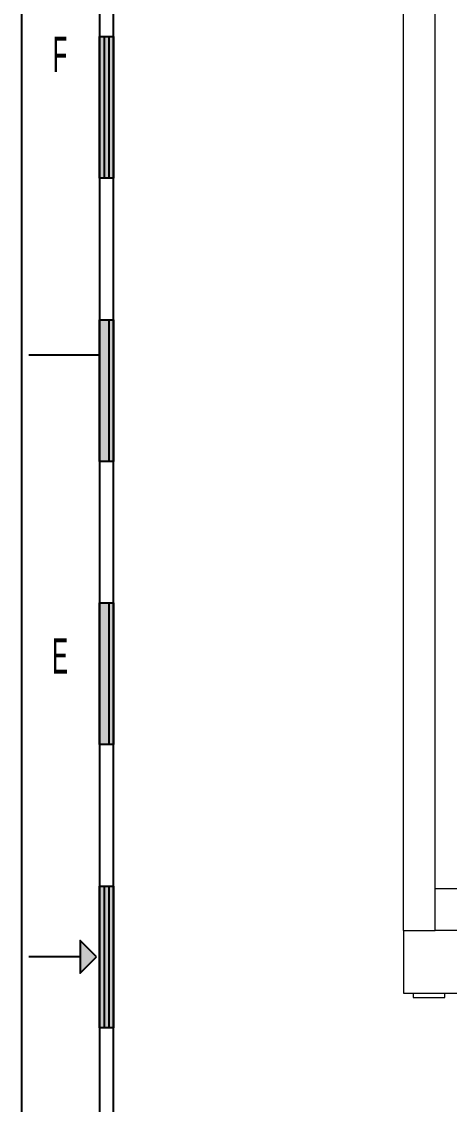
# Model space of a CAD drawing. Header units: inches. Extents: x -0.6 to 43.4, y -0.5 to 33.5.
# Drawn here: x -0.55 to 2.47, y 15.46 to 23.11 of the extents above; entities that cross this region are included whole.
import ezdxf
from ezdxf.enums import TextEntityAlignment as Align

# ---------------------------------------------------------------- set-up
doc = ezdxf.new("R2010")
doc.units = ezdxf.units.IN
doc.header["$MEASUREMENT"] = 0
doc.layers.add('Title', color=6, linetype='Continuous')
doc.styles.add('dgn000', font='dgn000.shx')

# ---------------------------------------------------------------- blocks, each defined once
blk = doc.blocks.new('EFORM-W900KK-13-D-0003-0001')
at = {"layer": 'Title', "extrusion": (0, 0, -1)}
for points in [[(-0.1, 22), (-0.1, 23), (0, 23), (0, 22)], [(-0.1, 20), (-0.1, 21), (0, 21), (0, 20)], [(-0.1, 18), (-0.1, 19), (0, 19), (0, 18)], [(-0.1, 16), (-0.1, 17), (0, 17), (0, 16)]]:
    blk.add_hatch(color=256, dxfattribs=at).paths.add_polyline_path(points)
at = {"layer": 'Title'}
blk.add_hatch(color=256, dxfattribs=at).paths.add_polyline_path([(-0.1357, 16.3843), (-0.1357, 16.6157), (-0.02, 16.5)])
for p, q in [((0.1, 0), (0.1, 32.9999)), ((0.0334, 23), (0.0334, 22)), ((0.0668, 23), (0.0668, 22)), ((0.0667, 21), (0.0667, 20)), ((0.1001, 21), (0.1001, 20)), ((0, 20.75), (-0.5, 20.75)), ((0.0667, 19), (0.0667, 18)), ((0.1001, 19), (0.1001, 18)), ((0.0334, 17), (0.0334, 16)), ((0.0668, 17), (0.0668, 16)), ((-0.1357, 16.5), (-0.5, 16.5))]:
    blk.add_line(p, q, dxfattribs=at)
at = {"layer": 'Title', "flags": 128}
for points in [[(-0.5501, -0.5001), (43.4499, -0.5001), (43.4499, 33.4999), (-0.5501, 33.4999), (-0.5501, -0.5001)], [(0, 0), (42.8999, 0), (42.8999, 32.9999), (0, 32.9999), (0, 0)], [(0, 23), (0.1, 23), (0.1, 22), (0, 22), (0, 23)], [(0, 21), (0.1, 21), (0.1, 20), (0, 20), (0, 21)], [(0, 19), (0.1, 19), (0.1, 18), (0, 18), (0, 19)], [(0, 17), (0.1, 17), (0.1, 16), (0, 16), (0, 17)], [(-0.02, 16.5), (-0.1357, 16.6157), (-0.1357, 16.3843), (-0.02, 16.5)]]:
    blk.add_lwpolyline(points, dxfattribs=at)
at = {"layer": 'Title', "style": 'dgn000', "width": 0.500016}
for s, p in [('F', (-0.2779, 22.875)), ('E', (-0.2779, 18.625))]:
    blk.add_text(s, height=0.25, dxfattribs=at).set_placement(p, align=Align.MIDDLE_CENTER)

msp = doc.modelspace()

# ---------------------------------------------------------------- linework, layer by layer
at = {"lineweight": 5}
for p, q in [((2.1479, 28.3808), (2.1479, 16.6872)), ((2.3745, 16.6872), (2.3745, 28.3808)), ((2.3745, 16.9837), (5.481, 16.9837)), ((2.1479, 16.6872), (2.3745, 16.6872)), ((2.1527, 16.2424), (2.1527, 16.6872)), ((5.481, 16.6872), (2.3745, 16.6872)), ((5.7108, 16.2424), (2.1527, 16.2424)), ((2.2196, 16.2424), (2.2196, 16.2128)), ((2.2196, 16.2128), (2.442, 16.2128)), ((2.442, 16.2128), (2.442, 16.2424))]:
    msp.add_line(p, q, dxfattribs=at)

# ---------------------------------------------------------------- block references
at = {"layer": 'Title'}
msp.add_blockref('EFORM-W900KK-13-D-0003-0001', (0, 0), dxfattribs=at)

doc.saveas('drawing.dxf')
